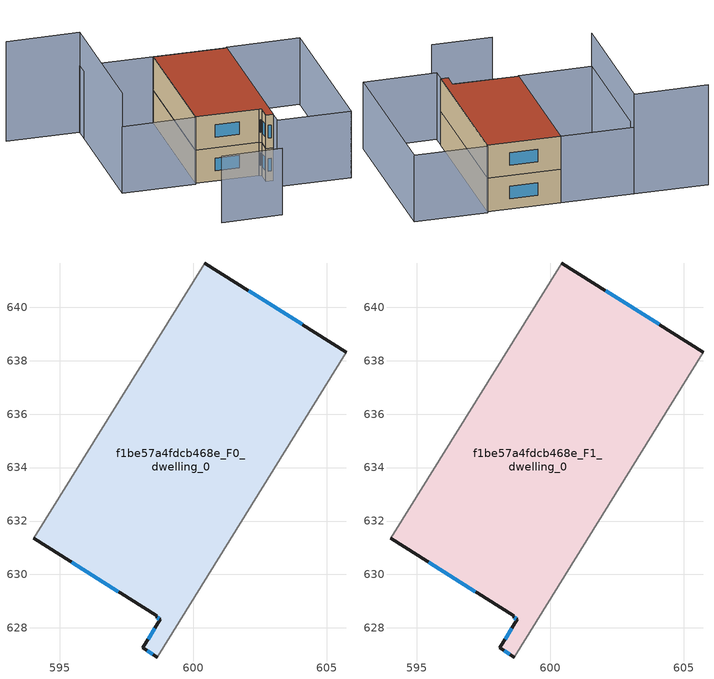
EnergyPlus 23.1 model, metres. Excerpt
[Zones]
f1be57a4fdcb468e_F0_dwelling_0
 floor ground (EU_floor_Construction): 605.73,638.32 598.64,626.91 598.1,627.25 598.77,628.32 598.61,628.42 598.63,628.46 594.02,631.35 600.42,641.66 z0
 wall outside (EU_wall_Construction): 594.02,631.35 598.63,628.46 598.61,628.42 598.77,628.32 598.1,627.25 598.64,626.91 / 605.73,638.32 600.42,641.66 z0:3
 wall adiabatic (EU_wall_Construction): 600.42,641.66 594.02,631.35 / 598.64,626.91 605.73,638.32 z0:3
 window (EU_Window_Construction): 595.46,630.45 597.19,629.36 / 604.08,639.36 602.07,640.62 / 598.27,627.14 598.47,627.01 / 598.56,627.98 598.31,627.58 / 598.66,628.39 598.72,628.35 z0.93:2.07
f1be57a4fdcb468e_F1_dwelling_0
 floor to f1be57a4fdcb468e_F0_dwelling_0 (EU_floor_Construction): 605.73,638.32 598.64,626.91 598.1,627.25 598.77,628.32 598.61,628.42 598.63,628.46 594.02,631.35 600.42,641.66 z3
 wall outside (EU_wall_Construction): 594.02,631.35 598.63,628.46 598.61,628.42 598.77,628.32 598.1,627.25 598.64,626.91 / 605.73,638.32 600.42,641.66 z3:6
 wall adiabatic (EU_wall_Construction): 600.42,641.66 594.02,631.35 / 598.64,626.91 605.73,638.32 z3:6
 window (EU_Window_Construction): 595.46,630.45 597.19,629.36 / 604.08,639.36 602.07,640.62 / 598.27,627.14 598.47,627.01 / 598.56,627.98 598.31,627.58 / 598.66,628.39 598.72,628.35 z3.93:5.07
 roof outside (EU_roof_Construction): 598.64,626.91 605.73,638.32 600.42,641.66 594.02,631.35 598.63,628.46 598.61,628.42 598.77,628.32 598.1,627.25 z6
shading: 589.81,624.68 594.22,622 / 611.15,635.16 603.36,622.61 / 603.36,622.61 598.03,625.92 / 598.03,625.92 605.82,638.46 / 605.82,638.46 611.15,635.16 / 600.44,641.69 593.96,631.25 / 593.96,631.25 588.63,634.56 / 588.63,634.56 595.11,645 / 595.11,645 600.44,641.69 z0:6; 589.8,648.33 595.13,645.02 / 595.13,645.02 588.64,634.59 z0:9
[Building]
EU S2 Campaign: North Axis=0; Terrain=City; Solar Distribution=FullExterior
[Site:Location]
Montreal-Trudeau.Intl.AP: Latitude=45.4667; Longitude=-73.75; Time Zone=-5; Elevation=36
[SizingPeriod:WeatherFileDays]
AnnualSizingPeriod: Begin Month=1; Begin Day of Month=1; End Month=12; End Day of Month=31; Day of Week for Start Day=Monday; Use Weather File Daylight Saving Period=No; Use Weather File Rain and Snow Indicators=No
[MATERIAL]
EU_InternalMass_Material: Roughness=MediumRough; Thickness=0.1; Conductivity=1; Density=1800; Specific Heat=900; Thermal Absorptance=0.9; Solar Absorptance=0.7; Visible Absorptance=0.7
[MATERIAL:NOMASS] Roughness=MediumRough; Thermal Absorptance=0.9; Solar Absorptance=0.7; Visible Absorptance=0.7
Name | Thermal Resistance
EU_wall_NoMass; EU_floor_NoMass | 1.51479
EU_roof_NoMass | 2.84114
[WINDOWMATERIAL:SIMPLEGLAZINGSYSTEM]
EU_Window_SimpleGlazing: UFactor=3.53504; Solar Heat Gain Coefficient=0.8; Visible Transmittance=0.8
[CONSTRUCTION]
EU_wall_Construction: EU_wall_NoMass
EU_roof_Construction: EU_roof_NoMass
EU_floor_Construction: EU_floor_NoMass
EU_Window_Construction: EU_Window_SimpleGlazing
EU_InternalMass_Construction: EU_InternalMass_Material
[ZONE] Type=1; Multiplier=1; Ceiling Height=autocalculate; Floor Area=autocalculate; Part of Total Floor Area=Yes
Name | Volume
f1be57a4fdcb468e_F0_dwelling_0 | 230.824
f1be57a4fdcb468e_F1_dwelling_0 | 230.825
[INTERNALMASS] Construction=EU_InternalMass_Construction; Surface Area=76.9414
Name | Zone or ZoneList
f1be57a4fdcb468e_F0_dwelling_0_EU_InternalMass | f1be57a4fdcb468e_F0_dwelling_0
f1be57a4fdcb468e_F1_dwelling_0_EU_InternalMass | f1be57a4fdcb468e_F1_dwelling_0
[OTHEREQUIPMENT] Fuel Type=Electricity; Design Level Calculation Method=Watts/Area; Power per Zone Floor Area=1; Fraction Latent=0; Fraction Radiant=0; Fraction Lost=0; Carbon Dioxide Generation Rate=0; EndUse Subcategory=EU_Step8_InternalGains
Name | Zone or ZoneList or Space or SpaceList | Schedule
EU_Step8_InternalGain_f1be57a4fdcb468e_F0_dwelling_0_f000 | f1be57a4fdcb468e_F0_dwelling_0 | EU_Step8_GainSchedule_f1be57a4fdcb468e_F0_dwelling_0_f000
EU_Step8_InternalGain_f1be57a4fdcb468e_F1_dwelling_0_f000 | f1be57a4fdcb468e_F1_dwelling_0 | EU_Step8_GainSchedule_f1be57a4fdcb468e_F1_dwelling_0_f000
[ZONEVENTILATION:DESIGNFLOWRATE] Schedule=EU_AlwaysOn; Design Flow Rate Calculation Method=AirChanges/Hour; Air Changes per Hour=0.775154; Ventilation Type=Natural; Fan Pressure Rise=0; Fan Total Efficiency=1; Constant Term Coefficient=1; Temperature Term Coefficient=0; Velocity Term Coefficient=0; Velocity Squared Term Coefficient=0; Minimum Indoor Temperature=-100; Maximum Indoor Temperature=100; Delta Temperature=-100; Minimum Outdoor Temperature=-100; Maximum Outdoor Temperature=100; Maximum Wind Speed=40
Name | Zone or ZoneList or Space or SpaceList
EU_ConstantAir_f1be57a4fdcb468e_F0_dwelling_0 | f1be57a4fdcb468e_F0_dwelling_0
EU_ConstantAir_f1be57a4fdcb468e_F1_dwelling_0 | f1be57a4fdcb468e_F1_dwelling_0
[HVACTEMPLATE:THERMOSTAT] Constant Heating Setpoint=20; Constant Cooling Setpoint=50
EU_HeatOnly_f1be57a4fdcb468e_F0_dwelling_0; EU_HeatOnly_f1be57a4fdcb468e_F1_dwelling_0
[HVACTEMPLATE:ZONE:IDEALLOADSAIRSYSTEM] System Availability Schedule=EU_AlwaysOn; Maximum Heating Supply Air Temperature=50; Minimum Cooling Supply Air Temperature=13; Maximum Heating Supply Air Humidity Ratio=0.0156; Minimum Cooling Supply Air Humidity Ratio=0.0077; Heating Limit=NoLimit; Cooling Limit=NoLimit; Heating Availability Schedule=EU_AlwaysOn; Cooling Availability Schedule=EU_CoolingOff; Dehumidification Control Type=ConstantSensibleHeatRatio; Cooling Sensible Heat Ratio=0.7; Dehumidification Setpoint=60; Humidification Control Type=None; Humidification Setpoint=30; Outdoor Air Method=None; Outdoor Air Flow Rate per Person=0.00944; Outdoor Air Flow Rate per Zone Floor Area=0; Outdoor Air Flow Rate per Zone=0; Demand Controlled Ventilation Type=None; Outdoor Air Economizer Type=NoEconomizer; Heat Recovery Type=None; Sensible Heat Recovery Effectiveness=0.7; Latent Heat Recovery Effectiveness=0.65
Name | Template Thermostat
f1be57a4fdcb468e_F0_dwelling_0 | EU_HeatOnly_f1be57a4fdcb468e_F0_dwelling_0
f1be57a4fdcb468e_F1_dwelling_0 | EU_HeatOnly_f1be57a4fdcb468e_F1_dwelling_0
[SIZING:ZONE] Zone Cooling Design Supply Air Temperature Input Method=SupplyAirTemperature; Zone Cooling Design Supply Air Temperature=13; Zone Heating Design Supply Air Temperature Input Method=SupplyAirTemperature; Zone Heating Design Supply Air Temperature=50; Zone Cooling Design Supply Air Humidity Ratio=0.008; Zone Heating Design Supply Air Humidity Ratio=0.008; Cooling Design Air Flow Method=DesignDay; Cooling Design Air Flow Rate=0; Cooling Minimum Air Flow per Zone Floor Area=0.000762; Cooling Minimum Air Flow=0; Cooling Minimum Air Flow Fraction=0.2; Heating Design Air Flow Method=DesignDay; Heating Design Air Flow Rate=0; Heating Maximum Air Flow per Zone Floor Area=0.002032; Heating Maximum Air Flow=0.141576; Heating Maximum Air Flow Fraction=0.3; Account for Dedicated Outdoor Air System=No; Dedicated Outdoor Air System Control Strategy=NeutralSupplyAir; Dedicated Outdoor Air Low Setpoint Temperature for Design=autosize; Dedicated Outdoor Air High Setpoint Temperature for Design=autosize; Zone Load Sizing Method=Sensible Load Only No Latent Load; Zone Latent Cooling Design Supply Air Humidity Ratio Input Method=HumidityRatioDifference; Zone Cooling Design Supply Air Humidity Ratio Difference=0.005; Zone Latent Heating Design Supply Air Humidity Ratio Input Method=HumidityRatioDifference; Zone Humidification Design Supply Air Humidity Ratio Difference=0.005
f1be57a4fdcb468e_F0_dwelling_0; f1be57a4fdcb468e_F1_dwelling_0
[SCHEDULE:CONSTANT]
Name | Hourly Value
EU_AlwaysOn | 1
EU_CoolingOff | 0
[SCHEDULE:FILE] Column Number=1; Rows to Skip at Top=0; Number of Hours of Data=8760; Column Separator=Comma; Interpolate to Timestep=No; Minutes per Item=60; Adjust Schedule for Daylight Savings=Yes
Name | File
EU_Step8_GainSchedule_f1be57a4fdcb468e_F0_dwelling_0_f000 | ../../schedules/f1be57a4fdcb468e/f1be57a4fdcb468e_F0_dwelling_0_f000_gain.csv
EU_Step8_GainSchedule_f1be57a4fdcb468e_F1_dwelling_0_f000 | ../../schedules/f1be57a4fdcb468e/f1be57a4fdcb468e_F1_dwelling_0_f000_gain.csv
